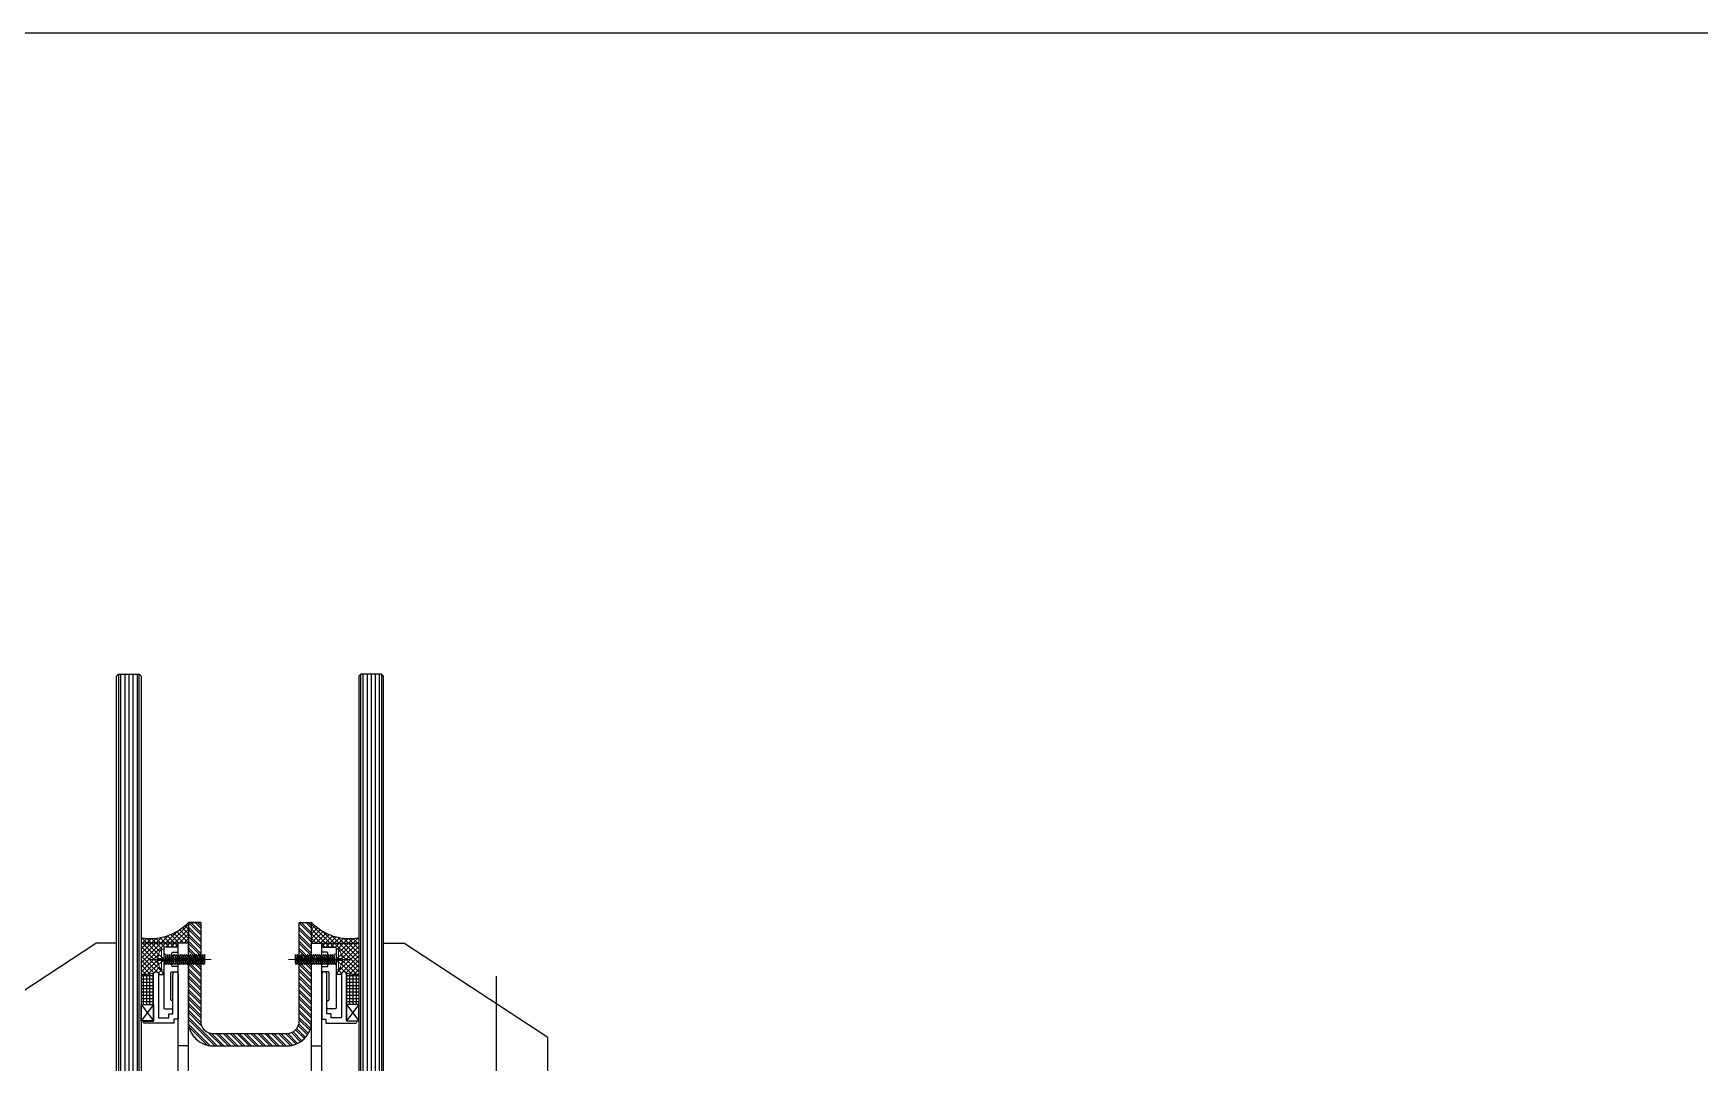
# Model space of a CAD drawing. Extents: x -163000 to 184253, y -124935 to 90032.
# Drawn here: x -131270 to -130459, y 35531 to 36032 of the extents above; entities that cross this region are included whole.
import ezdxf

# ---------------------------------------------------------------- set-up
doc = ezdxf.new("R2010")
doc.units = 0
doc.header["$LTSCALE"] = 1000
doc.header["$MEASUREMENT"] = 0
for name, pattern in [('CENTER', [2, 1.25, -0.25, 0.25, -0.25]), ('HIDDEN', [0.375, 0.25, -0.125]), ('s4118a$0$HIDDEN', [0.375, 0.25, -0.125])]:
    doc.linetypes.add(name, pattern=pattern)
doc.layers.get('0').update_dxf_attribs({"linetype": 'CONTINUOUS'})
for name, color, linetype, lineweight in [('0.25bC', 6, 'CONTINUOUS', 18), ('0.25bCEN', 1, 'CENTER', 18), ('0.25bH', 3, 'HIDDEN', 18)]:
    doc.layers.add(name, color=color, linetype=linetype, lineweight=lineweight)
doc.layers.add('buila', color=14, linetype='s4118a$0$HIDDEN')
doc.layers.add('glass-p', color=1, linetype='CONTINUOUS')

# ---------------------------------------------------------------- blocks, each defined once
blk = doc.blocks.new('11')
at = {"layer": '0.25bC'}
for p, q in [((1102.68, 1209.74), (1103.54, 1210.24)), ((1107.68, 1210.24), (1102.68, 1209.74)), ((1103.54, 1209.24), (1102.68, 1209.74)), ((1103.54, 1209.24), (1102.68, 1209.74)), ((1107.68, 1209.24), (1102.68, 1208.74)), ((1102.68, 1208.74), (1103.54, 1209.24)), ((1103.54, 1210.24), (1107.68, 1210.24)), ((1107.68, 1210.24), (1106.81, 1209.74)), ((1106.81, 1209.74), (1107.68, 1209.24)), ((1107.68, 1209.24), (1106.81, 1208.74)), ((1103.54, 1208.24), (1102.68, 1208.74)), ((1107.68, 1208.24), (1102.68, 1207.74)), ((1102.68, 1207.74), (1103.54, 1208.24)), ((1103.54, 1207.24), (1102.68, 1207.74)), ((1103.54, 1207.24), (1102.68, 1207.74)), ((1107.68, 1207.24), (1102.68, 1206.74)), ((1102.68, 1206.74), (1103.54, 1207.24)), ((1102.68, 1206.74), (1103.54, 1207.24)), ((1103.54, 1206.24), (1102.68, 1206.74)), ((1103.54, 1206.24), (1102.68, 1206.74)), ((1102.68, 1205.74), (1103.54, 1206.24)), ((1107.68, 1206.24), (1102.68, 1205.74)), ((1103.54, 1205.24), (1102.68, 1205.74)), ((1103.54, 1205.24), (1102.68, 1205.74)), ((1107.68, 1205.24), (1102.68, 1204.74)), ((1102.68, 1204.74), (1103.54, 1205.24)), ((1103.54, 1204.24), (1102.68, 1204.74)), ((1107.68, 1204.24), (1102.68, 1203.74)), ((1102.68, 1203.74), (1103.54, 1204.24)), ((1103.54, 1203.24), (1102.68, 1203.74)), ((1103.54, 1203.24), (1102.68, 1203.74)), ((1107.68, 1203.24), (1102.68, 1202.74)), ((1102.68, 1202.74), (1103.54, 1203.24)), ((1102.68, 1202.74), (1103.54, 1203.24)), ((1103.54, 1202.24), (1102.68, 1202.74)), ((1107.68, 1202.24), (1102.68, 1201.74)), ((1102.68, 1201.74), (1103.54, 1202.24)), ((1103.54, 1201.24), (1102.68, 1201.74)), ((1107.68, 1201.24), (1102.68, 1200.74)), ((1102.68, 1200.74), (1103.54, 1201.24)), ((1106.81, 1208.74), (1107.68, 1208.24)), ((1107.68, 1208.24), (1106.81, 1207.74)), ((1106.81, 1207.74), (1107.68, 1207.24)), ((1107.68, 1207.24), (1106.81, 1206.74)), ((1106.81, 1206.74), (1107.68, 1206.24)), ((1107.68, 1206.24), (1106.81, 1205.74)), ((1106.81, 1205.74), (1107.68, 1205.24)), ((1107.68, 1205.24), (1106.81, 1204.74)), ((1106.81, 1204.74), (1107.68, 1204.24)), ((1107.68, 1204.24), (1106.81, 1203.74)), ((1106.81, 1203.74), (1107.68, 1203.24)), ((1106.81, 1203.74), (1107.68, 1203.24)), ((1107.68, 1203.24), (1106.81, 1202.74)), ((1106.81, 1202.74), (1107.68, 1202.24)), ((1107.68, 1202.24), (1106.81, 1201.74)), ((1106.81, 1201.74), (1107.68, 1201.24)), ((1107.68, 1201.24), (1106.81, 1200.74)), ((1103.54, 1200.24), (1102.68, 1200.74)), ((1102.68, 1199.74), (1107.68, 1200.24)), ((1102.68, 1199.74), (1103.54, 1200.24)), ((1103.54, 1199.24), (1102.68, 1199.74)), ((1102.68, 1198.74), (1107.68, 1199.24)), ((1102.68, 1198.74), (1103.54, 1199.24)), ((1103.54, 1198.24), (1102.68, 1198.74)), ((1103.54, 1198.24), (1102.68, 1198.74)), ((1107.68, 1198.24), (1102.68, 1197.74)), ((1102.68, 1197.74), (1103.54, 1198.24)), ((1102.68, 1197.74), (1103.54, 1198.24)), ((1103.54, 1197.24), (1102.68, 1197.74)), ((1107.68, 1197.24), (1102.68, 1196.74)), ((1102.68, 1196.74), (1103.54, 1197.24)), ((1103.54, 1196.24), (1102.68, 1196.74)), ((1107.68, 1196.24), (1102.68, 1195.74)), ((1102.68, 1195.74), (1103.54, 1196.24)), ((1103.54, 1195.24), (1102.68, 1195.74)), ((1102.68, 1194.74), (1107.68, 1195.24)), ((1102.68, 1194.74), (1103.54, 1195.24)), ((1103.54, 1194.24), (1102.68, 1194.74)), ((1102.68, 1193.74), (1107.68, 1194.24)), ((1102.68, 1193.74), (1103.54, 1194.24)), ((1103.54, 1193.24), (1102.68, 1193.74)), ((1102.68, 1192.74), (1107.68, 1193.24)), ((1102.68, 1192.74), (1103.54, 1193.24)), ((1106.81, 1200.74), (1107.68, 1200.24)), ((1107.68, 1200.24), (1106.81, 1199.74)), ((1106.81, 1199.74), (1107.68, 1199.24)), ((1107.68, 1199.24), (1106.81, 1198.74)), ((1106.81, 1198.74), (1107.68, 1198.24)), ((1106.81, 1198.74), (1107.68, 1198.24)), ((1107.68, 1198.24), (1106.81, 1197.74)), ((1106.81, 1197.74), (1107.68, 1197.24)), ((1107.68, 1197.24), (1106.81, 1196.74)), ((1106.81, 1196.74), (1107.68, 1196.24)), ((1107.68, 1196.24), (1106.81, 1195.74)), ((1106.81, 1195.74), (1107.68, 1195.24)), ((1107.68, 1195.24), (1106.81, 1194.74)), ((1106.81, 1194.74), (1107.68, 1194.24)), ((1107.68, 1194.24), (1106.81, 1193.74)), ((1106.81, 1193.74), (1107.68, 1193.24)), ((1107.68, 1193.24), (1106.81, 1192.74)), ((1110.18, 1189.15), (1100.18, 1189.15)), ((1103.54, 1192.24), (1102.68, 1192.74)), ((1107.68, 1192.24), (1102.68, 1191.74)), ((1102.68, 1191.74), (1103.54, 1192.24)), ((1103.54, 1191.24), (1102.68, 1191.74)), ((1102.68, 1190.74), (1107.68, 1191.24)), ((1102.68, 1190.74), (1103.54, 1191.24)), ((1102.68, 1190.24), (1102.68, 1190.74)), ((1106.81, 1192.74), (1107.68, 1192.24)), ((1107.68, 1192.24), (1106.81, 1191.74)), ((1106.81, 1191.74), (1107.68, 1191.24)), ((1107.68, 1191.24), (1107.68, 1190.24))]:
    blk.add_line(p, q, dxfattribs=at)
blk.add_lwpolyline([(1100.18, 1189.15), (1100.18, 1190.24), (1110.18, 1190.24), (1110.18, 1189.15, -0.167288), (1105.68, 1187.26), (1105.68, 1187.76), (1104.68, 1187.76), (1104.68, 1187.26, -0.167288)], format="xyb", close=True, dxfattribs=at)
for start, end in [(241.32628, 264.26083), (275.73917, 298.67372)]:
    blk.add_arc((1105.18, 1192.24), 5, start, end, dxfattribs=at)
at = {"layer": '0.25bCEN', "ltscale": 0.05}
for p, q in [((1106.81, 1209.74), (1103.54, 1209.24)), ((1106.81, 1208.74), (1103.54, 1208.24)), ((1106.81, 1207.74), (1103.54, 1207.24)), ((1106.81, 1207.74), (1103.54, 1207.24)), ((1106.81, 1206.74), (1103.54, 1206.24)), ((1106.81, 1206.74), (1103.54, 1206.24)), ((1106.81, 1205.74), (1103.54, 1205.24)), ((1106.81, 1204.74), (1103.54, 1204.24)), ((1106.81, 1203.74), (1103.54, 1203.24)), ((1106.81, 1203.74), (1103.54, 1203.24)), ((1106.81, 1202.74), (1103.54, 1202.24)), ((1106.81, 1201.74), (1103.54, 1201.24)), ((1103.54, 1200.24), (1106.81, 1200.74)), ((1106.81, 1199.74), (1103.54, 1199.24)), ((1106.81, 1198.74), (1103.54, 1198.24)), ((1106.81, 1198.74), (1103.54, 1198.24)), ((1106.81, 1197.74), (1103.54, 1197.24)), ((1106.81, 1196.74), (1103.54, 1196.24)), ((1103.54, 1195.24), (1106.81, 1195.74)), ((1106.81, 1194.74), (1103.54, 1194.24)), ((1106.81, 1193.74), (1103.54, 1193.24)), ((1103.54, 1192.24), (1106.81, 1192.74)), ((1103.54, 1191.24), (1106.81, 1191.74))]:
    blk.add_line(p, q, dxfattribs=at)
at = {"layer": '0.25bCEN', "ltscale": 0.2}
blk.add_line((1105.18, 1183.62), (1105.18, 1213.41), dxfattribs=at)
at = {"layer": '0.25bH', "ltscale": 0.1}
for p, q in [((1104.68, 1189.94), (1102.63, 1187.69)), ((1105.68, 1189.94), (1104.68, 1189.94)), ((1104.68, 1187.76), (1104.68, 1189.94)), ((1105.68, 1187.76), (1105.68, 1189.94)), ((1107.72, 1187.69), (1105.68, 1189.94))]:
    blk.add_line(p, q, dxfattribs=at)
blk.add_lwpolyline([(1104.68, 1189.94), (1105.18, 1190.24), (1105.68, 1189.94)], dxfattribs=at)
blk = doc.blocks.new('s2118a')
at = {"layer": 'glass-p'}
h = blk.add_hatch(dxfattribs=at)
h.set_pattern_fill('ANSI37', color=256, scale=0.5, angle=90, style=0)
h.set_pattern_definition([(45, (-210015.6955, 68532.1063), (1.122532015, -1.122532015), []), (315, (-210015.6955, 68532.1063), (-1.122532015, -1.122532015), [])])
h.paths.add_polyline_path([(-131209.88, 35581.666), (-131209.38, 35581.666), (-131209.38, 35580.666), (-131209.88, 35580.666, 0.1672877), (-131207.987, 35576.166), (-131206.897, 35576.166), (-131206.897, 35573.916), (-131209.397, 35573.916, 0.7581322), (-131211.714, 35574.566, -0.0780345), (-131217.897, 35574.066), (-131217.897, 35591.776, 0.1832027), (-131199.897, 35595.137), (-131199.897, 35586.666, 0.4142136), (-131200.397, 35587.166), (-131206.397, 35587.166, 0.4142136), (-131206.897, 35586.666), (-131206.897, 35586.166), (-131207.987, 35586.166, 0.1672877)])
h.paths.add_polyline_path([(-131199.897, 35595.137, 0.0620318), (-131194.897, 35599.106), (-131194.897, 35589.106), (-131199.897, 35589.106)])
h = blk.add_hatch(dxfattribs=at)
h.set_pattern_fill('ANSI32', color=256, scale=0.25, angle=90, style=0)
h.set_pattern_definition([(135, (-50688.6815, 68621.2826), (-1.68379802, -1.68379802), []), (135, (-50688.6815, 68622.405), (-1.68379802, -1.68379802), [])])
edge = h.paths.add_edge_path()
edge.add_line((-131134.9, 35599.106), (-131194.9, 35599.106))
edge.add_line((-131194.9, 35599.106), (-131194.9, 35551.106))
edge.add_arc((-131182.9, 35551.106), 12, 180, 270)
edge.add_line((-131182.9, 35539.106), (-131146.9, 35539.106))
edge.add_arc((-131146.9, 35551.106), 12, 270, 360)
edge.add_line((-131134.9, 35551.106), (-131134.9, 35599.106))
edge = h.paths.add_edge_path()
edge.add_line((-131140.9, 35599.106), (-131188.9, 35599.106))
edge.add_line((-131188.9, 35599.106), (-131188.9, 35551.106))
edge.add_arc((-131182.9, 35551.106), 6, 180, 270)
edge.add_line((-131182.9, 35545.106), (-131146.9, 35545.106))
edge.add_arc((-131146.9, 35551.106), 6, 270, 360)
edge.add_line((-131140.9, 35551.106), (-131140.9, 35599.106))
h = blk.add_hatch(dxfattribs=at)
h.set_pattern_fill('ANSI37', color=256, scale=0.5, angle=90, style=0)
h.set_pattern_definition([(135, (-52314.1045, 68532.1063), (-1.122532015, -1.122532015), []), (225, (-52314.1045, 68532.1063), (1.122532015, -1.122532015), [])])
h.paths.add_polyline_path([(-131119.92, 35581.666), (-131120.42, 35581.666), (-131120.42, 35580.666), (-131119.92, 35580.666, -0.1672877), (-131121.813, 35576.166), (-131122.903, 35576.166), (-131122.903, 35573.916), (-131120.403, 35573.916, -0.7581322), (-131118.086, 35574.566, 0.0780345), (-131111.903, 35574.066), (-131111.903, 35591.776, -0.1832027), (-131129.903, 35595.137), (-131129.903, 35586.666, -0.4142136), (-131129.403, 35587.166), (-131123.403, 35587.166, -0.4142136), (-131122.903, 35586.666), (-131122.903, 35586.166), (-131121.813, 35586.166, -0.1672877)])
h.paths.add_polyline_path([(-131129.903, 35595.137, -0.0620318), (-131134.903, 35599.106), (-131134.903, 35589.106), (-131129.903, 35589.106)])
h = blk.add_hatch(dxfattribs=at)
h.set_pattern_fill('NET', color=256, scale=0.5, angle=90, style=0)
h.set_pattern_definition([(90, (-132162.927, 46700.1063), (1.5875, -1e-16), []), (360, (-132162.927, 46700.1063), (5e-32, -1.5875), [])])
h.paths.add_polyline_path([(-131211.897, 35559.266), (-131217.897, 35559.266), (-131217.897, 35574.066, 0.0827625), (-131211.897, 35574.566)])
h = blk.add_hatch(dxfattribs=at)
h.set_pattern_fill('NET', color=256, scale=0.5, angle=90, style=0)
h.set_pattern_definition([(90, (-130166.873, 46700.1063), (-1.5875, 1e-16), []), (180, (-130166.873, 46700.1063), (-2e-16, -1.5875), [])])
h.paths.add_polyline_path([(-131117.903, 35559.266), (-131111.903, 35559.266), (-131111.903, 35574.066, -0.0827625), (-131117.903, 35574.566)])
at = {"layer": 'buila', "ltscale": 5}
blk.add_line((-105712.4, 36032.126), (-132749.9, 36032.126), dxfattribs=at)
at = {"layer": 'glass-p'}
for p, q in [((-131229.897, 35719.132), (-131228.897, 35720.132)), ((-131229.897, 35120.132), (-131229.897, 35719.132)), ((-131228.897, 35720.132), (-131218.897, 35720.132)), ((-131228.897, 35720.132), (-131228.897, 35120.132)), ((-131227.897, 35720.132), (-131227.897, 35120.132)), ((-131225.897, 35720.132), (-131225.897, 35120.132)), ((-131223.897, 35720.132), (-131223.897, 35120.132)), ((-131221.897, 35720.132), (-131221.897, 35120.132)), ((-131219.897, 35720.132), (-131219.897, 35120.132)), ((-131218.897, 35120.132), (-131218.897, 35720.132)), ((-131217.897, 35719.132), (-131218.897, 35720.132)), ((-131217.897, 35719.132), (-131217.897, 35120.132)), ((-131111.903, 35719.132), (-131110.903, 35720.132)), ((-131111.903, 35719.132), (-131111.903, 35120.132)), ((-131100.903, 35720.132), (-131110.903, 35720.132)), ((-131110.903, 35120.132), (-131110.903, 35720.132)), ((-131109.903, 35720.132), (-131109.903, 35120.132)), ((-131107.903, 35720.132), (-131107.903, 35120.132)), ((-131105.903, 35720.132), (-131105.903, 35120.132)), ((-131103.903, 35720.132), (-131103.903, 35120.132)), ((-131101.903, 35720.132), (-131101.903, 35120.132)), ((-131099.903, 35719.132), (-131100.903, 35720.132)), ((-131100.903, 35720.132), (-131100.903, 35120.132)), ((-131099.903, 35120.132), (-131099.903, 35719.132)), ((-131188.907, 35599.106), (-131194.907, 35599.106)), ((-131194.9, 35599.106), (-131188.9, 35599.106)), ((-131140.9, 35599.106), (-131134.9, 35599.106)), ((-131309.907, 35543.153), (-131239.907, 35589.106)), ((-131229.907, 35589.106), (-131239.907, 35589.106)), ((-131229.897, 35589.106), (-131239.897, 35589.106)), ((-131199.897, 35589.106), (-131217.897, 35589.106)), ((-131199.897, 35120.132), (-131199.897, 35589.106)), ((-131194.897, 35589.106), (-131199.897, 35589.106)), ((-131194.897, 35120.132), (-131194.897, 35589.106)), ((-131134.903, 35120.132), (-131134.903, 35589.106)), ((-131134.903, 35589.106), (-131129.903, 35589.106)), ((-131129.903, 35120.132), (-131129.903, 35589.106)), ((-131129.903, 35589.106), (-131111.903, 35589.106)), ((-131099.903, 35589.106), (-131089.903, 35589.106)), ((-131019.903, 35543.153), (-131089.903, 35589.106)), ((-131209.397, 35573.916), (-131206.897, 35573.916)), ((-131120.403, 35573.916), (-131122.903, 35573.916)), ((-131044.903, 35120.132), (-131044.903, 35573.006)), ((-131044.903, 35120.132), (-131044.903, 35573.006)), ((-131217.897, 35559.266), (-131211.897, 35551.266)), ((-131211.897, 35559.266), (-131217.897, 35551.266)), ((-131111.903, 35559.266), (-131117.903, 35551.266)), ((-131117.903, 35559.266), (-131111.903, 35551.266)), ((-131194.897, 35539.106), (-131199.897, 35539.106)), ((-131134.903, 35539.106), (-131129.903, 35539.106)), ((-131019.903, 35120.132), (-131019.903, 35543.153))]:
    blk.add_line(p, q, dxfattribs=at)
for points in [[(-131194.9, 35599.106), (-131194.9, 35551.106, 0.4142136), (-131182.9, 35539.106), (-131146.9, 35539.106, 0.4142136), (-131134.9, 35551.106), (-131134.9, 35599.106)], [(-131188.9, 35599.106), (-131188.9, 35551.106, 0.4142136), (-131182.9, 35545.106), (-131146.9, 35545.106, 0.4142136), (-131140.9, 35551.106), (-131140.9, 35599.106)], [(-131202.897, 35561.166), (-131202.897, 35561.166), (-131202.897, 35561.166, -0.4142136), (-131203.397, 35561.666), (-131203.397, 35574.666, -0.4142136), (-131202.897, 35575.166), (-131200.397, 35575.166, 0.4142136), (-131199.897, 35575.666), (-131199.897, 35577.166, 0.4142136), (-131200.397, 35577.666), (-131202.397, 35577.666, -0.4142136), (-131202.897, 35578.166), (-131202.897, 35581.166), (-131202.897, 35584.166, -0.4142136), (-131202.397, 35584.666), (-131200.397, 35584.666, 0.4142136), (-131199.897, 35585.166), (-131199.897, 35586.666, 0.4142136), (-131200.397, 35587.166), (-131206.397, 35587.166, 0.4142136), (-131206.897, 35586.666), (-131206.897, 35581.548), (-131206.514, 35581.166), (-131206.897, 35580.783), (-131206.897, 35557.666, 0.4142136), (-131206.397, 35557.166), (-131202.897, 35557.166, 0.4142136), (-131202.397, 35557.666), (-131202.397, 35560.666, 0.4142136), (-131202.897, 35561.166)], [(-131126.903, 35561.166), (-131126.903, 35561.166), (-131126.903, 35561.166, 0.4142136), (-131126.403, 35561.666), (-131126.403, 35574.666, 0.4142136), (-131126.903, 35575.166), (-131129.403, 35575.166, -0.4142136), (-131129.903, 35575.666), (-131129.903, 35577.166, -0.4142136), (-131129.403, 35577.666), (-131127.403, 35577.666, 0.4142136), (-131126.903, 35578.166), (-131126.903, 35581.166), (-131126.903, 35584.166, 0.4142136), (-131127.403, 35584.666), (-131129.403, 35584.666, -0.4142136), (-131129.903, 35585.166), (-131129.903, 35586.666, -0.4142136), (-131129.403, 35587.166), (-131123.403, 35587.166, -0.4142136), (-131122.903, 35586.666), (-131122.903, 35581.548), (-131123.286, 35581.166), (-131122.903, 35580.783), (-131122.903, 35557.666, -0.4142136), (-131123.403, 35557.166), (-131126.903, 35557.166, -0.4142136), (-131127.403, 35557.666), (-131127.403, 35560.666, -0.4142136), (-131126.903, 35561.166)]]:
    blk.add_lwpolyline(points, format="xyb", dxfattribs=at)
for points in [[(-131202.397, 35573.916, -1), (-131199.897, 35573.916), (-131199.897, 35552.366, -0.4142136), (-131200.097, 35552.166), (-131201.697, 35552.166, 0.4142136), (-131201.897, 35551.966), (-131201.897, 35550.366, -0.4142136), (-131202.097, 35550.166), (-131216.397, 35550.166, -1), (-131216.397, 35551.166), (-131212.097, 35551.166, 0.4142136), (-131211.897, 35551.366), (-131211.897, 35573.916, -1), (-131209.397, 35573.916), (-131209.397, 35552.866, 0.4142136), (-131209.197, 35552.666), (-131204.597, 35552.666, 0.4142136), (-131204.397, 35552.866), (-131204.397, 35554.466, -0.4142136), (-131204.197, 35554.666), (-131202.597, 35554.666, 0.4142136), (-131202.397, 35554.866)], [(-131127.403, 35573.916, 1), (-131129.903, 35573.916), (-131129.903, 35552.366, 0.4142136), (-131129.703, 35552.166), (-131128.103, 35552.166, -0.4142136), (-131127.903, 35551.966), (-131127.903, 35550.366, 0.4142136), (-131127.703, 35550.166), (-131113.403, 35550.166, 1), (-131113.403, 35551.166), (-131117.703, 35551.166, -0.4142136), (-131117.903, 35551.366), (-131117.903, 35573.916, 1), (-131120.403, 35573.916), (-131120.403, 35552.866, -0.4142136), (-131120.603, 35552.666), (-131125.203, 35552.666, -0.4142136), (-131125.403, 35552.866), (-131125.403, 35554.466, 0.4142136), (-131125.603, 35554.666), (-131127.203, 35554.666, -0.4142136), (-131127.403, 35554.866)]]:
    blk.add_lwpolyline(points, format="xyb", close=True, dxfattribs=at)
for points in [[(-131217.897, 35551.266), (-131217.897, 35559.266), (-131211.897, 35559.266), (-131211.897, 35551.266)], [(-131111.903, 35551.266), (-131111.903, 35559.266), (-131117.903, 35559.266), (-131117.903, 35551.266)]]:
    blk.add_lwpolyline(points, close=True, dxfattribs=at)
for centre, radius, start, end in [((-131213.33, 35617.195), 25.826, 259.815016, 315.539932), ((-131116.47, 35617.195), 25.826, 224.460068, 280.184984), ((-131216.398, 35594.001), 19.992, 265.69979, 283.547807), ((-131113.402, 35594.001), 19.992, 256.452193, 274.30021)]:
    blk.add_arc(centre, radius, start, end, dxfattribs=at)
at = {"layer": 'glass-p', "xscale": -1, "rotation": 270}
blk.add_blockref('11', (-132397.142, 34475.987), dxfattribs=at)
at = {"layer": 'glass-p', "rotation": 90}
blk.add_blockref('11', (-129932.658, 34475.987), dxfattribs=at)

msp = doc.modelspace()

# ---------------------------------------------------------------- block references
msp.add_blockref('s2118a', (0, 0))

doc.saveas('drawing.dxf')
